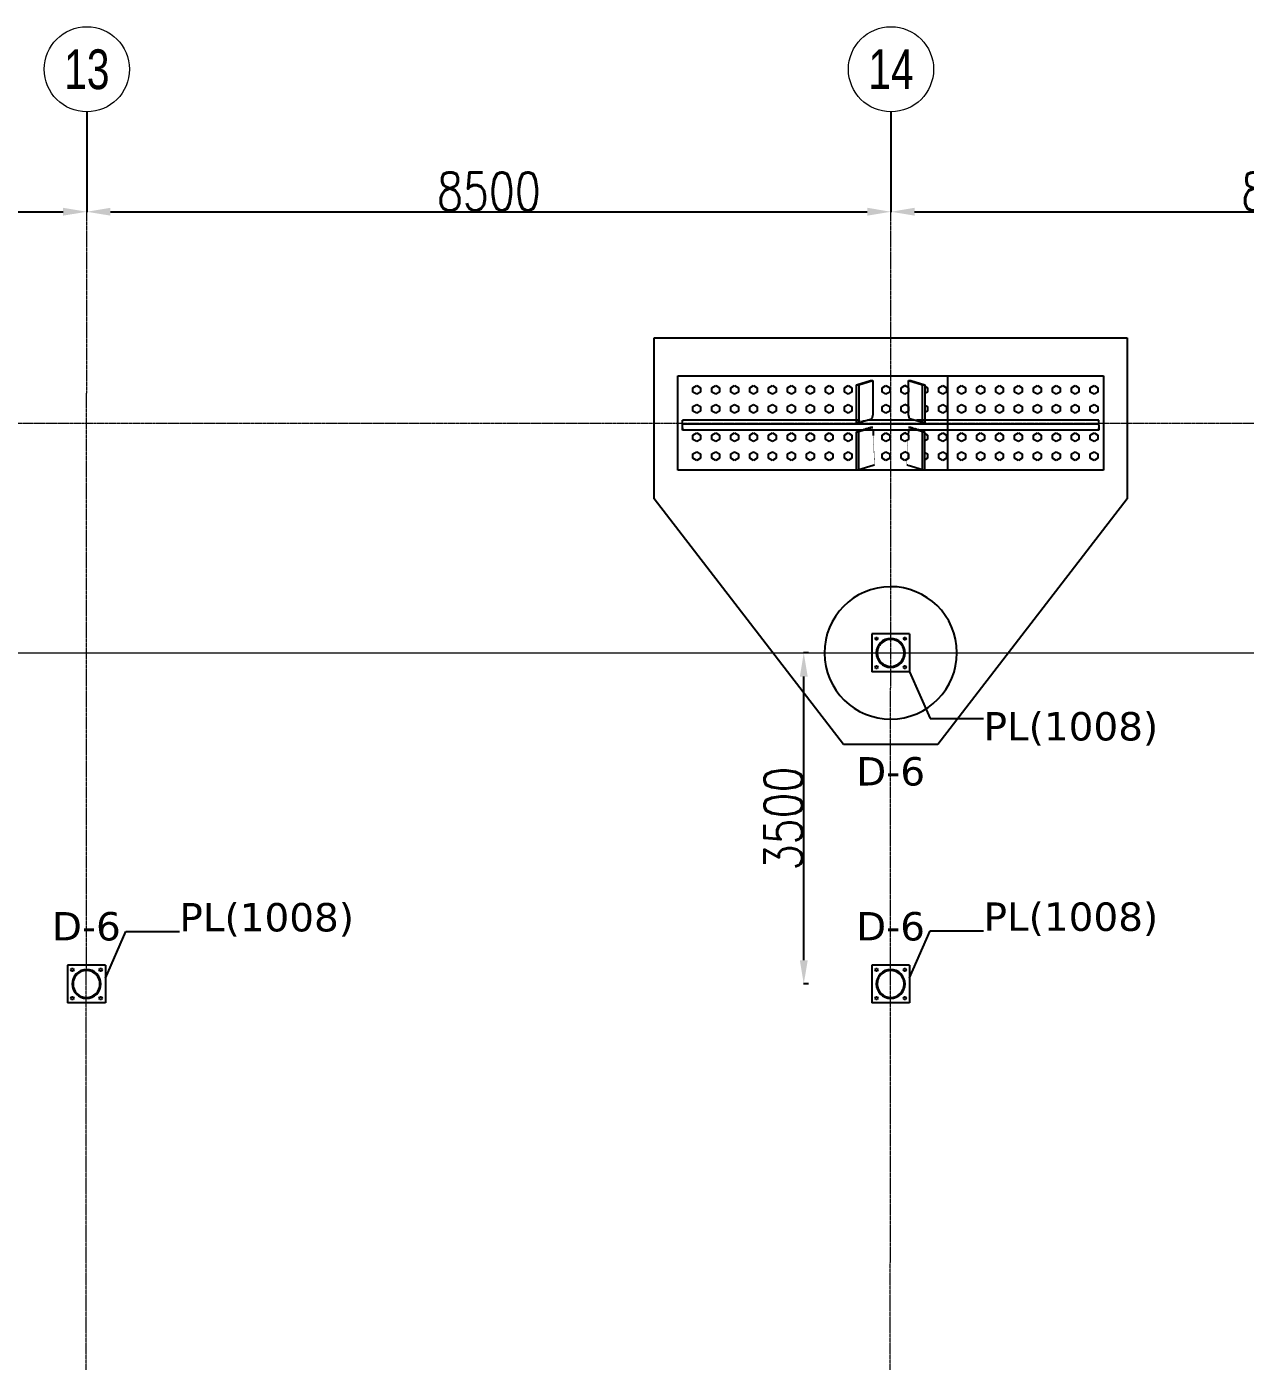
# Model space of a CAD drawing. Header units: millimetres. Extents: x 1541 to 289025, y -12015 to 47026.
# Drawn here: x 256933 to 269813, y 32916 to 47026 of the extents above; entities that cross this region are included whole.
import ezdxf
from ezdxf.enums import TextEntityAlignment as Align

# ---------------------------------------------------------------- set-up
doc = ezdxf.new("R2010")
doc.units = ezdxf.units.MM
doc.header["$LTSCALE"] = 0.1
for name, pattern in [('ACAD_ISO02W100', [15, 12, -3]), ('DXK_LINE_DOT2', [3.9198, 1.9599, -1.9599]), ('Grid Line', [3.33375, 1.905, -0.47625, 0.47625, -0.47625])]:
    doc.linetypes.add(name, pattern=pattern)
for name, color, linetype in [('COTAS', 8, 'Continuous'), ('PLATINAS', 5, 'Continuous'), ('TEXTO GENERAL', 3, 'Continuous')]:
    doc.layers.add(name, color=color, linetype=linetype)
doc.layers.add('E_EJES', color=8, linetype='Continuous', lineweight=9)
doc.layers.add('E_EJES-1', color=8, linetype='Grid Line', lineweight=9)
doc.styles.add('CNI_COTAS', font='romans.shx', dxfattribs={"width": 0.8})
doc.styles.add('Swis721 LtCn BT_1', font='swisscl.ttf', dxfattribs={"height": 0.42})
doc.styles.add('TEXTO GENERAL', font='verdana.ttf', dxfattribs={"height": 0.9})
doc.dimstyles.new('1.3', dxfattribs={"dimscale": 0, "dimtxt": 50, "dimasz": 30, "dimexe": 4, "dimexo": 4, "dimgap": 9, "dimtad": 1, "dimdec": 0, "dimzin": 4, "dimdsep": 46, "dimtxsty": 'CNI_COTAS', "dimcen": 0, "dimclrd": 256, "dimclrt": 3, "dimadec": 0, "dimazin": 0, "dimtfac": 1, "dimtdec": 0, "dimtmove": 2, "dimatfit": 0, "dimfxl": 0.05, "dimtolj": 1, "dimtzin": 0, "dimarcsym": 0})
doc.dimstyles.new('1.5', dxfattribs={"dimscale": 0, "dimtxt": 400, "dimasz": 250, "dimexe": 4, "dimexo": 4, "dimgap": 15, "dimtad": 1, "dimdec": 0, "dimzin": 4, "dimdsep": 46, "dimtxsty": 'CNI_COTAS', "dimcen": 0, "dimclrd": 256, "dimclrt": 3, "dimadec": 0, "dimazin": 0, "dimtfac": 1, "dimtdec": 0, "dimtmove": 2, "dimatfit": 0, "dimfxl": 0.05, "dimtolj": 1, "dimtzin": 0, "dimarcsym": 0})

# ---------------------------------------------------------------- blocks, each defined once
blk = doc.blocks.new('Grid - CNI_NOMBRE EJES-372759-_26_00m_LOC COLUMNAS Y MUROS PISO 7')
at = {"layer": 'E_EJES'}
blk.add_circle((0, 0), 0.003, dxfattribs=at)
blk = doc.blocks.new('*D847')
at = {"layer": 'COTAS', "color": 0, "lineweight": -2, "transparency": 16777216}
for p, q in [((249068, 46117), (249068, 45065)), ((257568, 46122), (257568, 45065))]:
    blk.add_line(p, q, dxfattribs=at)
at = {"layer": 'COTAS', "lineweight": -2, "transparency": 16777216}
blk.add_line((249318, 45069), (257318, 45069), dxfattribs=at)
at = {"layer": 'COTAS', "transparency": 16777216}
for points in [[(249318, 45111), (249318, 45028), (249068, 45069)], [(257318, 45111), (257318, 45028), (257568, 45069)]]:
    blk.add_solid(points, dxfattribs=at)
at = {"layer": 'Defpoints', "color": 0, "transparency": 16777216}
for p in [(249068, 46121), (257568, 46126), (257568, 45069)]:
    blk.add_point(p, dxfattribs=at)
at = {"layer": 'COTAS', "color": 3, "transparency": 16777216, "insert": (253318, 45284), "char_height": 400, "attachment_point": 5, "style": 'CNI_COTAS'}
blk.add_mtext('\\A1;8500', dxfattribs=at)
blk = doc.blocks.new('*D848')
at = {"layer": 'COTAS', "color": 0, "lineweight": -2, "transparency": 16777216}
for p, q in [((257568, 46122), (257568, 45065)), ((266068, 46122), (266068, 45065))]:
    blk.add_line(p, q, dxfattribs=at)
at = {"layer": 'COTAS', "lineweight": -2, "transparency": 16777216}
blk.add_line((257818, 45069), (265818, 45069), dxfattribs=at)
at = {"layer": 'COTAS', "transparency": 16777216}
for points in [[(257818, 45111), (257818, 45028), (257568, 45069)], [(265818, 45111), (265818, 45028), (266068, 45069)]]:
    blk.add_solid(points, dxfattribs=at)
at = {"layer": 'Defpoints', "color": 0, "transparency": 16777216}
for p in [(257568, 46126), (266068, 46126), (266068, 45069)]:
    blk.add_point(p, dxfattribs=at)
at = {"layer": 'COTAS', "color": 3, "transparency": 16777216, "insert": (261818, 45284), "char_height": 400, "attachment_point": 5, "style": 'CNI_COTAS'}
blk.add_mtext('\\A1;8500', dxfattribs=at)
blk = doc.blocks.new('*D849')
at = {"layer": 'COTAS', "color": 0, "lineweight": -2, "transparency": 16777216}
for p, q in [((266068, 46122), (266068, 45065)), ((274568, 46117), (274568, 45065))]:
    blk.add_line(p, q, dxfattribs=at)
at = {"layer": 'COTAS', "lineweight": -2, "transparency": 16777216}
blk.add_line((266318, 45069), (274318, 45069), dxfattribs=at)
at = {"layer": 'COTAS', "transparency": 16777216}
for points in [[(266318, 45111), (266318, 45028), (266068, 45069)], [(274318, 45111), (274318, 45028), (274568, 45069)]]:
    blk.add_solid(points, dxfattribs=at)
at = {"layer": 'Defpoints', "color": 0, "transparency": 16777216}
for p in [(266068, 46126), (274568, 46121), (274568, 45069)]:
    blk.add_point(p, dxfattribs=at)
at = {"layer": 'COTAS', "color": 3, "transparency": 16777216, "insert": (270318, 45284), "char_height": 400, "attachment_point": 5, "style": 'CNI_COTAS'}
blk.add_mtext('\\A1;8500', dxfattribs=at)
blk = doc.blocks.new('*D868')
at = {"layer": 'COTAS', "color": 0, "lineweight": -2, "transparency": 16777216}
for p, q in [((265196, 40405), (265142, 40405)), ((265196, 36905), (265142, 36905))]:
    blk.add_line(p, q, dxfattribs=at)
at = {"layer": 'COTAS', "lineweight": -2, "transparency": 16777216}
blk.add_line((265146, 37155), (265146, 40155), dxfattribs=at)
at = {"layer": 'COTAS', "transparency": 16777216}
for points in [[(265105, 40155), (265188, 40155), (265146, 40405)], [(265105, 37155), (265188, 37155), (265146, 36905)]]:
    blk.add_solid(points, dxfattribs=at)
at = {"layer": 'Defpoints', "color": 0, "transparency": 16777216}
for p in [(265146, 40405), (265200, 40405), (265200, 36905)]:
    blk.add_point(p, dxfattribs=at)
at = {"layer": 'COTAS', "color": 3, "transparency": 16777216, "insert": (264931, 38655), "char_height": 400, "attachment_point": 5, "rotation": 90, "style": 'CNI_COTAS'}
blk.add_mtext('\\A1;3500', dxfattribs=at)

msp = doc.modelspace()

# ---------------------------------------------------------------- linework, layer by layer
at = {"color": 8, "linetype": 'Continuous'}
for p, q in [((263565.1, 42035.4), (263565.1, 43735.4)), ((263565.1, 43735.4), (268564.7, 43735.4)), ((268564.7, 43735.4), (268564.7, 42035.4)), ((263815.1, 42335.4), (263815.1, 43335.4)), ((263815.1, 43335.4), (268315.1, 43335.4)), ((268315.1, 43335.4), (268315.1, 42335.4)), ((263975.1, 43208.5), (264015.1, 43231.6)), ((263975.1, 43162.3), (263975.1, 43208.5)), ((264015.1, 43231.6), (264055.1, 43208.5)), ((264055.1, 43208.5), (264055.1, 43162.3)), ((264175.1, 43208.5), (264215.1, 43231.6)), ((264175.1, 43162.3), (264175.1, 43208.5)), ((264215.1, 43231.6), (264255.1, 43208.5)), ((264255.1, 43208.5), (264255.1, 43162.3)), ((264375.1, 43208.5), (264415.1, 43231.6)), ((264375.1, 43162.3), (264375.1, 43208.5)), ((264415.1, 43231.6), (264455.1, 43208.5)), ((264455.1, 43208.5), (264455.1, 43162.3)), ((264575.1, 43208.5), (264615.1, 43231.6)), ((264575.1, 43162.3), (264575.1, 43208.5)), ((264615.1, 43231.6), (264655.1, 43208.5)), ((264655.1, 43208.5), (264655.1, 43162.3)), ((264775.1, 43208.5), (264815.1, 43231.6)), ((264775.1, 43162.3), (264775.1, 43208.5)), ((264815.1, 43231.6), (264855.1, 43208.5)), ((264855.1, 43208.5), (264855.1, 43162.3)), ((264975.1, 43208.5), (265015.1, 43231.6)), ((264975.1, 43162.3), (264975.1, 43208.5)), ((265015.1, 43231.6), (265055.1, 43208.5)), ((265055.1, 43208.5), (265055.1, 43162.3)), ((265175.1, 43208.5), (265215.1, 43231.6)), ((265175.1, 43162.3), (265175.1, 43208.5)), ((265215.1, 43231.6), (265255.1, 43208.5)), ((265255.1, 43208.5), (265255.1, 43162.3)), ((265375.1, 43208.5), (265415.1, 43231.6)), ((265375.1, 43162.3), (265375.1, 43208.5)), ((265415.1, 43231.6), (265455.1, 43208.5)), ((265455.1, 43208.5), (265455.1, 43162.3)), ((265575.1, 43208.5), (265615.1, 43231.6)), ((265575.1, 43162.3), (265575.1, 43208.5)), ((265615.1, 43231.6), (265655.1, 43208.5)), ((265655.1, 43208.5), (265655.1, 43162.3)), ((265702.8, 43240.3), (265852.9, 43284.1)), ((265702.8, 43240.3), (265728.9, 43240.9)), ((265702.9, 42839.8), (265702.8, 43240.3)), ((265728.9, 43240.9), (265876.8, 43284.1)), ((265728.9, 43240.9), (265729, 42840.5)), ((265852.9, 43284.1), (265876.8, 43284.1)), ((265876.8, 43284.1), (265877.5, 42924.1)), ((265975.1, 43208.5), (266015.1, 43231.6)), ((265975.1, 43162.3), (265975.1, 43208.5)), ((266015.1, 43231.6), (266055.1, 43208.5)), ((266055.1, 43208.5), (266055.1, 43162.3)), ((266175.1, 43208.5), (266215.1, 43231.6)), ((266175.1, 43162.3), (266175.1, 43208.5)), ((266255.1, 43208.5), (266215.1, 43231.6)), ((266252.3, 42924.1), (266253.1, 43284.1)), ((266253.1, 43284.1), (266277, 43284.1)), ((266253.1, 43284.1), (266401, 43240.9)), ((266255.1, 43162.3), (266255.1, 43208.5)), ((266277, 43284.1), (266427.1, 43240.3)), ((266400.9, 42840.5), (266401, 43240.9)), ((266401, 43240.9), (266427.1, 43240.3)), ((266427.1, 43240.3), (266427, 42839.8)), ((266427.1, 43224.7), (266455.1, 43208.5)), ((266455.1, 43208.5), (266455.1, 43162.3)), ((266575.1, 43208.5), (266615.1, 43231.6)), ((266575.1, 43162.3), (266575.1, 43208.5)), ((266615.1, 43231.6), (266655.1, 43208.5)), ((266655.1, 43208.5), (266655.1, 43162.3)), ((266775.1, 43208.5), (266815.1, 43231.6)), ((266775.1, 43162.3), (266775.1, 43208.5)), ((266815.1, 43231.6), (266855.1, 43208.5)), ((266855.1, 43208.5), (266855.1, 43162.3)), ((266975.1, 43208.5), (267015.1, 43231.6)), ((266975.1, 43162.3), (266975.1, 43208.5)), ((267015.1, 43231.6), (267055.1, 43208.5)), ((267055.1, 43208.5), (267055.1, 43162.3)), ((267175.1, 43208.5), (267215.1, 43231.6)), ((267175.1, 43162.3), (267175.1, 43208.5)), ((267215.1, 43231.6), (267255.1, 43208.5)), ((267255.1, 43208.5), (267255.1, 43162.3)), ((267375.1, 43208.5), (267415.1, 43231.6)), ((267375.1, 43162.3), (267375.1, 43208.5)), ((267415.1, 43231.6), (267455.1, 43208.5)), ((267455.1, 43208.5), (267455.1, 43162.3)), ((267575.1, 43208.5), (267615.1, 43231.6)), ((267575.1, 43162.3), (267575.1, 43208.5)), ((267615.1, 43231.6), (267655.1, 43208.5)), ((267655.1, 43208.5), (267655.1, 43162.3)), ((267775.1, 43208.5), (267815.1, 43231.6)), ((267775.1, 43162.3), (267775.1, 43208.5)), ((267815.1, 43231.6), (267855.1, 43208.5)), ((267855.1, 43208.5), (267855.1, 43162.3)), ((267975.1, 43208.5), (268015.1, 43231.6)), ((267975.1, 43162.3), (267975.1, 43208.5)), ((268015.1, 43231.6), (268055.1, 43208.5)), ((268055.1, 43208.5), (268055.1, 43162.3)), ((268175.1, 43208.5), (268215.1, 43231.6)), ((268175.1, 43162.3), (268175.1, 43208.5)), ((268215.1, 43231.6), (268255.1, 43208.5)), ((268255.1, 43208.5), (268255.1, 43162.3)), ((264015.1, 43139.2), (263975.1, 43162.3)), ((264055.1, 43162.3), (264015.1, 43139.2)), ((264215.1, 43139.2), (264175.1, 43162.3)), ((264255.1, 43162.3), (264215.1, 43139.2)), ((264415.1, 43139.2), (264375.1, 43162.3)), ((264455.1, 43162.3), (264415.1, 43139.2)), ((264615.1, 43139.2), (264575.1, 43162.3)), ((264655.1, 43162.3), (264615.1, 43139.2)), ((264815.1, 43139.2), (264775.1, 43162.3)), ((264855.1, 43162.3), (264815.1, 43139.2)), ((265015.1, 43139.2), (264975.1, 43162.3)), ((265055.1, 43162.3), (265015.1, 43139.2)), ((265215.1, 43139.2), (265175.1, 43162.3)), ((265255.1, 43162.3), (265215.1, 43139.2)), ((265415.1, 43139.2), (265375.1, 43162.3)), ((265455.1, 43162.3), (265415.1, 43139.2)), ((265615.1, 43139.2), (265575.1, 43162.3)), ((265655.1, 43162.3), (265615.1, 43139.2)), ((266015.1, 43139.2), (265975.1, 43162.3)), ((266055.1, 43162.3), (266015.1, 43139.2)), ((266215.1, 43139.2), (266175.1, 43162.3)), ((266255.1, 43162.3), (266215.1, 43139.2)), ((266455.1, 43162.3), (266427.1, 43146.1)), ((266615.1, 43139.2), (266575.1, 43162.3)), ((266655.1, 43162.3), (266615.1, 43139.2)), ((266815.1, 43139.2), (266775.1, 43162.3)), ((266855.1, 43162.3), (266815.1, 43139.2)), ((267015.1, 43139.2), (266975.1, 43162.3)), ((267055.1, 43162.3), (267015.1, 43139.2)), ((267215.1, 43139.2), (267175.1, 43162.3)), ((267255.1, 43162.3), (267215.1, 43139.2)), ((267415.1, 43139.2), (267375.1, 43162.3)), ((267455.1, 43162.3), (267415.1, 43139.2)), ((267615.1, 43139.2), (267575.1, 43162.3)), ((267655.1, 43162.3), (267615.1, 43139.2)), ((267815.1, 43139.2), (267775.1, 43162.3)), ((267855.1, 43162.3), (267815.1, 43139.2)), ((268015.1, 43139.2), (267975.1, 43162.3)), ((268055.1, 43162.3), (268015.1, 43139.2)), ((268215.1, 43139.2), (268175.1, 43162.3)), ((268255.1, 43162.3), (268215.1, 43139.2)), ((263975.1, 43008.5), (264015.1, 43031.6)), ((263975.1, 42962.3), (263975.1, 43008.5)), ((264015.1, 42939.2), (263975.1, 42962.3)), ((264015.1, 43031.6), (264055.1, 43008.5)), ((264055.1, 42962.3), (264015.1, 42939.2)), ((264055.1, 43008.5), (264055.1, 42962.3)), ((264175.1, 43008.5), (264215.1, 43031.6)), ((264175.1, 42962.3), (264175.1, 43008.5)), ((264215.1, 42939.2), (264175.1, 42962.3)), ((264215.1, 43031.6), (264255.1, 43008.5)), ((264255.1, 42962.3), (264215.1, 42939.2)), ((264255.1, 43008.5), (264255.1, 42962.3)), ((264375.1, 43008.5), (264415.1, 43031.6)), ((264375.1, 42962.3), (264375.1, 43008.5)), ((264415.1, 42939.2), (264375.1, 42962.3)), ((264415.1, 43031.6), (264455.1, 43008.5)), ((264455.1, 42962.3), (264415.1, 42939.2)), ((264455.1, 43008.5), (264455.1, 42962.3)), ((264575.1, 43008.5), (264615.1, 43031.6)), ((264575.1, 42962.3), (264575.1, 43008.5)), ((264615.1, 42939.2), (264575.1, 42962.3)), ((264615.1, 43031.6), (264655.1, 43008.5)), ((264655.1, 42962.3), (264615.1, 42939.2)), ((264655.1, 43008.5), (264655.1, 42962.3)), ((264775.1, 43008.5), (264815.1, 43031.6)), ((264775.1, 42962.3), (264775.1, 43008.5)), ((264815.1, 42939.2), (264775.1, 42962.3)), ((264815.1, 43031.6), (264855.1, 43008.5)), ((264855.1, 42962.3), (264815.1, 42939.2)), ((264855.1, 43008.5), (264855.1, 42962.3)), ((264975.1, 43008.5), (265015.1, 43031.6)), ((264975.1, 42962.3), (264975.1, 43008.5)), ((265015.1, 42939.2), (264975.1, 42962.3)), ((265015.1, 43031.6), (265055.1, 43008.5)), ((265055.1, 42962.3), (265015.1, 42939.2)), ((265055.1, 43008.5), (265055.1, 42962.3)), ((265175.1, 43008.5), (265215.1, 43031.6)), ((265175.1, 42962.3), (265175.1, 43008.5)), ((265215.1, 42939.2), (265175.1, 42962.3)), ((265215.1, 43031.6), (265255.1, 43008.5)), ((265255.1, 42962.3), (265215.1, 42939.2)), ((265255.1, 43008.5), (265255.1, 42962.3)), ((265375.1, 43008.5), (265415.1, 43031.6)), ((265375.1, 42962.3), (265375.1, 43008.5)), ((265415.1, 42939.2), (265375.1, 42962.3)), ((265415.1, 43031.6), (265455.1, 43008.5)), ((265455.1, 42962.3), (265415.1, 42939.2)), ((265455.1, 43008.5), (265455.1, 42962.3)), ((265575.1, 43008.5), (265615.1, 43031.6)), ((265575.1, 42962.3), (265575.1, 43008.5)), ((265615.1, 42939.2), (265575.1, 42962.3)), ((265615.1, 43031.6), (265655.1, 43008.5)), ((265655.1, 42962.3), (265615.1, 42939.2)), ((265655.1, 43008.5), (265655.1, 42962.3)), ((265877.5, 42924.1), (265866.1, 42880.7)), ((265975.1, 43008.5), (266015.1, 43031.6)), ((265975.1, 42962.3), (265975.1, 43008.5)), ((266015.1, 42939.2), (265975.1, 42962.3)), ((266015.1, 43031.6), (266055.1, 43008.5)), ((266055.1, 42962.3), (266015.1, 42939.2)), ((266055.1, 43008.5), (266055.1, 42962.3)), ((266175.1, 43008.5), (266215.1, 43031.6)), ((266175.1, 42962.3), (266175.1, 43008.5)), ((266215.1, 42939.2), (266175.1, 42962.3)), ((266255.1, 43008.5), (266215.1, 43031.6)), ((266255.1, 42962.3), (266215.1, 42939.2)), ((266263.8, 42880.7), (266252.3, 42924.1)), ((266255.1, 42962.3), (266255.1, 43008.5)), ((266427, 43024.7), (266455.1, 43008.5)), ((266455.1, 42962.3), (266427, 42946.1)), ((266455.1, 43008.5), (266455.1, 42962.3)), ((266575.1, 43008.5), (266615.1, 43031.6)), ((266575.1, 42962.3), (266575.1, 43008.5)), ((266615.1, 42939.2), (266575.1, 42962.3)), ((266615.1, 43031.6), (266655.1, 43008.5)), ((266655.1, 42962.3), (266615.1, 42939.2)), ((266655.1, 43008.5), (266655.1, 42962.3)), ((266775.1, 43008.5), (266815.1, 43031.6)), ((266775.1, 42962.3), (266775.1, 43008.5)), ((266815.1, 42939.2), (266775.1, 42962.3)), ((266815.1, 43031.6), (266855.1, 43008.5)), ((266855.1, 42962.3), (266815.1, 42939.2)), ((266855.1, 43008.5), (266855.1, 42962.3)), ((266975.1, 43008.5), (267015.1, 43031.6)), ((266975.1, 42962.3), (266975.1, 43008.5)), ((267015.1, 42939.2), (266975.1, 42962.3)), ((267015.1, 43031.6), (267055.1, 43008.5)), ((267055.1, 42962.3), (267015.1, 42939.2)), ((267055.1, 43008.5), (267055.1, 42962.3)), ((267175.1, 43008.5), (267215.1, 43031.6)), ((267175.1, 42962.3), (267175.1, 43008.5)), ((267215.1, 42939.2), (267175.1, 42962.3)), ((267215.1, 43031.6), (267255.1, 43008.5)), ((267255.1, 42962.3), (267215.1, 42939.2)), ((267255.1, 43008.5), (267255.1, 42962.3)), ((267375.1, 43008.5), (267415.1, 43031.6)), ((267375.1, 42962.3), (267375.1, 43008.5)), ((267415.1, 42939.2), (267375.1, 42962.3)), ((267415.1, 43031.6), (267455.1, 43008.5)), ((267455.1, 42962.3), (267415.1, 42939.2)), ((267455.1, 43008.5), (267455.1, 42962.3)), ((267575.1, 43008.5), (267615.1, 43031.6)), ((267575.1, 42962.3), (267575.1, 43008.5)), ((267615.1, 42939.2), (267575.1, 42962.3)), ((267615.1, 43031.6), (267655.1, 43008.5)), ((267655.1, 42962.3), (267615.1, 42939.2)), ((267655.1, 43008.5), (267655.1, 42962.3)), ((267775.1, 43008.5), (267815.1, 43031.6)), ((267775.1, 42962.3), (267775.1, 43008.5)), ((267815.1, 42939.2), (267775.1, 42962.3)), ((267815.1, 43031.6), (267855.1, 43008.5)), ((267855.1, 42962.3), (267815.1, 42939.2)), ((267855.1, 43008.5), (267855.1, 42962.3)), ((267975.1, 43008.5), (268015.1, 43031.6)), ((267975.1, 42962.3), (267975.1, 43008.5)), ((268015.1, 42939.2), (267975.1, 42962.3)), ((268015.1, 43031.6), (268055.1, 43008.5)), ((268055.1, 42962.3), (268015.1, 42939.2)), ((268055.1, 43008.5), (268055.1, 42962.3)), ((268175.1, 43008.5), (268215.1, 43031.6)), ((268175.1, 42962.3), (268175.1, 43008.5)), ((268215.1, 42939.2), (268175.1, 42962.3)), ((268215.1, 43031.6), (268255.1, 43008.5)), ((268255.1, 42962.3), (268215.1, 42939.2)), ((268255.1, 43008.5), (268255.1, 42962.3)), ((263865.1, 42824.1), (263865.1, 42867.3)), ((265702.9, 42867.3), (263865.1, 42867.3)), ((263865.1, 42813.7), (263865.1, 42824.1)), ((268265.1, 42824.1), (263865.1, 42824.1)), ((263865.1, 42760.3), (263865.1, 42813.7)), ((263867.5, 42759.9), (263865.1, 42813.7)), ((263867.5, 42759.9), (263865.1, 42760.3)), ((268262.8, 42759.9), (263867.5, 42759.9)), ((265729, 42840.5), (265702.9, 42839.8)), ((265761.5, 42759.9), (265702.9, 42742.4)), ((265729, 42840.5), (265866.1, 42880.7)), ((265785.4, 42759.9), (265729, 42743)), ((266309.5, 42867.3), (265820.4, 42867.3)), ((265878.1, 42759.9), (265880.8, 42702.2)), ((266251.8, 42759.9), (266249.1, 42702.2)), ((266400.9, 42840.5), (266263.8, 42880.7)), ((266400.8, 42743), (266344.5, 42759.9)), ((266427, 42742.4), (266368.4, 42759.9)), ((266427, 42839.8), (266400.9, 42840.5)), ((268265.1, 42867.3), (266427, 42867.3)), ((268265.1, 42813.7), (268262.8, 42759.9)), ((268265.1, 42760.3), (268262.8, 42759.9)), ((268265.1, 42824.1), (268265.1, 42867.3)), ((268265.1, 42813.7), (268265.1, 42824.1)), ((268265.1, 42813.7), (268265.1, 42760.3)), ((263975.1, 42708.5), (264015.1, 42731.6)), ((263975.1, 42662.3), (263975.1, 42708.5)), ((264015.1, 42639.2), (263975.1, 42662.3)), ((264015.1, 42731.6), (264055.1, 42708.5)), ((264055.1, 42662.3), (264015.1, 42639.2)), ((264055.1, 42708.5), (264055.1, 42662.3)), ((264175.1, 42708.5), (264215.1, 42731.6)), ((264175.1, 42662.3), (264175.1, 42708.5)), ((264215.1, 42639.2), (264175.1, 42662.3)), ((264215.1, 42731.6), (264255.1, 42708.5)), ((264255.1, 42662.3), (264215.1, 42639.2)), ((264255.1, 42708.5), (264255.1, 42662.3)), ((264375.1, 42708.5), (264415.1, 42731.6)), ((264375.1, 42662.3), (264375.1, 42708.5)), ((264415.1, 42639.2), (264375.1, 42662.3)), ((264415.1, 42731.6), (264455.1, 42708.5)), ((264455.1, 42662.3), (264415.1, 42639.2)), ((264455.1, 42708.5), (264455.1, 42662.3)), ((264575.1, 42708.5), (264615.1, 42731.6)), ((264575.1, 42662.3), (264575.1, 42708.5)), ((264615.1, 42639.2), (264575.1, 42662.3)), ((264615.1, 42731.6), (264655.1, 42708.5)), ((264655.1, 42662.3), (264615.1, 42639.2)), ((264655.1, 42708.5), (264655.1, 42662.3)), ((264775.1, 42708.5), (264815.1, 42731.6)), ((264775.1, 42662.3), (264775.1, 42708.5)), ((264815.1, 42639.2), (264775.1, 42662.3)), ((264815.1, 42731.6), (264855.1, 42708.5)), ((264855.1, 42662.3), (264815.1, 42639.2)), ((264855.1, 42708.5), (264855.1, 42662.3)), ((264975.1, 42708.5), (265015.1, 42731.6)), ((264975.1, 42662.3), (264975.1, 42708.5)), ((265015.1, 42639.2), (264975.1, 42662.3)), ((265015.1, 42731.6), (265055.1, 42708.5)), ((265055.1, 42662.3), (265015.1, 42639.2)), ((265055.1, 42708.5), (265055.1, 42662.3)), ((265175.1, 42708.5), (265215.1, 42731.6)), ((265175.1, 42662.3), (265175.1, 42708.5)), ((265215.1, 42639.2), (265175.1, 42662.3)), ((265215.1, 42731.6), (265255.1, 42708.5)), ((265255.1, 42662.3), (265215.1, 42639.2)), ((265255.1, 42708.5), (265255.1, 42662.3)), ((265375.1, 42708.5), (265415.1, 42731.6)), ((265375.1, 42662.3), (265375.1, 42708.5)), ((265415.1, 42639.2), (265375.1, 42662.3)), ((265415.1, 42731.6), (265455.1, 42708.5)), ((265455.1, 42662.3), (265415.1, 42639.2)), ((265455.1, 42708.5), (265455.1, 42662.3)), ((265575.1, 42708.5), (265615.1, 42731.6)), ((265575.1, 42662.3), (265575.1, 42708.5)), ((265615.1, 42639.2), (265575.1, 42662.3)), ((265615.1, 42731.6), (265655.1, 42708.5)), ((265655.1, 42662.3), (265615.1, 42639.2)), ((265655.1, 42708.5), (265655.1, 42662.3)), ((265702.9, 42742.4), (265729, 42743)), ((265702.9, 42340.9), (265702.9, 42742.4)), ((265729, 42341.5), (265729, 42743)), ((265975.1, 42708.5), (266015.1, 42731.6)), ((265975.1, 42662.3), (265975.1, 42708.5)), ((266015.1, 42639.2), (265975.1, 42662.3)), ((266015.1, 42731.6), (266055.1, 42708.5)), ((266055.1, 42662.3), (266015.1, 42639.2)), ((266055.1, 42708.5), (266055.1, 42662.3)), ((266175.1, 42708.5), (266215.1, 42731.6)), ((266175.1, 42662.3), (266175.1, 42708.5)), ((266215.1, 42639.2), (266175.1, 42662.3)), ((266255.1, 42708.5), (266215.1, 42731.6)), ((266255.1, 42662.3), (266215.1, 42639.2)), ((266255.1, 42662.3), (266255.1, 42708.5)), ((266400.8, 42341.5), (266400.8, 42743)), ((266400.8, 42743), (266427, 42742.4)), ((266427, 42340.9), (266427, 42742.4)), ((266427, 42724.8), (266455.1, 42708.5)), ((266455.1, 42662.3), (266427, 42646)), ((266455.1, 42708.5), (266455.1, 42662.3)), ((266575.1, 42708.5), (266615.1, 42731.6)), ((266575.1, 42662.3), (266575.1, 42708.5)), ((266615.1, 42639.2), (266575.1, 42662.3)), ((266615.1, 42731.6), (266655.1, 42708.5)), ((266655.1, 42662.3), (266615.1, 42639.2)), ((266655.1, 42708.5), (266655.1, 42662.3)), ((266775.1, 42708.5), (266815.1, 42731.6)), ((266775.1, 42662.3), (266775.1, 42708.5)), ((266815.1, 42639.2), (266775.1, 42662.3)), ((266815.1, 42731.6), (266855.1, 42708.5)), ((266855.1, 42662.3), (266815.1, 42639.2)), ((266855.1, 42708.5), (266855.1, 42662.3)), ((266975.1, 42708.5), (267015.1, 42731.6)), ((266975.1, 42662.3), (266975.1, 42708.5)), ((267015.1, 42639.2), (266975.1, 42662.3)), ((267015.1, 42731.6), (267055.1, 42708.5)), ((267055.1, 42662.3), (267015.1, 42639.2)), ((267055.1, 42708.5), (267055.1, 42662.3)), ((267175.1, 42708.5), (267215.1, 42731.6)), ((267175.1, 42662.3), (267175.1, 42708.5)), ((267215.1, 42639.2), (267175.1, 42662.3)), ((267215.1, 42731.6), (267255.1, 42708.5)), ((267255.1, 42662.3), (267215.1, 42639.2)), ((267255.1, 42708.5), (267255.1, 42662.3)), ((267375.1, 42708.5), (267415.1, 42731.6)), ((267375.1, 42662.3), (267375.1, 42708.5)), ((267415.1, 42639.2), (267375.1, 42662.3)), ((267415.1, 42731.6), (267455.1, 42708.5)), ((267455.1, 42662.3), (267415.1, 42639.2)), ((267455.1, 42708.5), (267455.1, 42662.3)), ((267575.1, 42708.5), (267615.1, 42731.6)), ((267575.1, 42662.3), (267575.1, 42708.5)), ((267615.1, 42639.2), (267575.1, 42662.3)), ((267615.1, 42731.6), (267655.1, 42708.5)), ((267655.1, 42662.3), (267615.1, 42639.2)), ((267655.1, 42708.5), (267655.1, 42662.3)), ((267775.1, 42708.5), (267815.1, 42731.6)), ((267775.1, 42662.3), (267775.1, 42708.5)), ((267815.1, 42639.2), (267775.1, 42662.3)), ((267815.1, 42731.6), (267855.1, 42708.5)), ((267855.1, 42662.3), (267815.1, 42639.2)), ((267855.1, 42708.5), (267855.1, 42662.3)), ((267975.1, 42708.5), (268015.1, 42731.6)), ((267975.1, 42662.3), (267975.1, 42708.5)), ((268015.1, 42639.2), (267975.1, 42662.3)), ((268015.1, 42731.6), (268055.1, 42708.5)), ((268055.1, 42662.3), (268015.1, 42639.2)), ((268055.1, 42708.5), (268055.1, 42662.3)), ((268175.1, 42708.5), (268215.1, 42731.6)), ((268175.1, 42662.3), (268175.1, 42708.5)), ((268215.1, 42639.2), (268175.1, 42662.3)), ((268215.1, 42731.6), (268255.1, 42708.5)), ((268255.1, 42662.3), (268215.1, 42639.2)), ((268255.1, 42708.5), (268255.1, 42662.3)), ((263975.1, 42508.5), (264015.1, 42531.6)), ((263975.1, 42462.3), (263975.1, 42508.5)), ((264015.1, 42531.6), (264055.1, 42508.5)), ((264055.1, 42508.5), (264055.1, 42462.3)), ((264175.1, 42508.5), (264215.1, 42531.6)), ((264175.1, 42462.3), (264175.1, 42508.5)), ((264215.1, 42531.6), (264255.1, 42508.5)), ((264255.1, 42508.5), (264255.1, 42462.3)), ((264375.1, 42508.5), (264415.1, 42531.6)), ((264375.1, 42462.3), (264375.1, 42508.5)), ((264415.1, 42531.6), (264455.1, 42508.5)), ((264455.1, 42508.5), (264455.1, 42462.3)), ((264575.1, 42508.5), (264615.1, 42531.6)), ((264575.1, 42462.3), (264575.1, 42508.5)), ((264615.1, 42531.6), (264655.1, 42508.5)), ((264655.1, 42508.5), (264655.1, 42462.3)), ((264775.1, 42508.5), (264815.1, 42531.6)), ((264775.1, 42462.3), (264775.1, 42508.5)), ((264815.1, 42531.6), (264855.1, 42508.5)), ((264855.1, 42508.5), (264855.1, 42462.3)), ((264975.1, 42508.5), (265015.1, 42531.6)), ((264975.1, 42462.3), (264975.1, 42508.5)), ((265015.1, 42531.6), (265055.1, 42508.5)), ((265055.1, 42508.5), (265055.1, 42462.3)), ((265175.1, 42508.5), (265215.1, 42531.6)), ((265175.1, 42462.3), (265175.1, 42508.5)), ((265215.1, 42531.6), (265255.1, 42508.5)), ((265255.1, 42508.5), (265255.1, 42462.3)), ((265375.1, 42508.5), (265415.1, 42531.6)), ((265375.1, 42462.3), (265375.1, 42508.5)), ((265415.1, 42531.6), (265455.1, 42508.5)), ((265455.1, 42508.5), (265455.1, 42462.3)), ((265575.1, 42508.5), (265615.1, 42531.6)), ((265575.1, 42462.3), (265575.1, 42508.5)), ((265615.1, 42531.6), (265655.1, 42508.5)), ((265655.1, 42508.5), (265655.1, 42462.3)), ((265975.1, 42508.5), (266015.1, 42531.6)), ((265975.1, 42462.3), (265975.1, 42508.5)), ((266015.1, 42531.6), (266055.1, 42508.5)), ((266055.1, 42508.5), (266055.1, 42462.3)), ((266175.1, 42508.5), (266215.1, 42531.6)), ((266175.1, 42462.3), (266175.1, 42508.5)), ((266255.1, 42508.5), (266215.1, 42531.6)), ((266255.1, 42462.3), (266255.1, 42508.5)), ((266427, 42524.8), (266455.1, 42508.5)), ((266455.1, 42508.5), (266455.1, 42462.3)), ((266575.1, 42508.5), (266615.1, 42531.6)), ((266575.1, 42462.3), (266575.1, 42508.5)), ((266615.1, 42531.6), (266655.1, 42508.5)), ((266655.1, 42508.5), (266655.1, 42462.3)), ((266775.1, 42508.5), (266815.1, 42531.6)), ((266775.1, 42462.3), (266775.1, 42508.5)), ((266815.1, 42531.6), (266855.1, 42508.5)), ((266855.1, 42508.5), (266855.1, 42462.3)), ((266975.1, 42508.5), (267015.1, 42531.6)), ((266975.1, 42462.3), (266975.1, 42508.5)), ((267015.1, 42531.6), (267055.1, 42508.5)), ((267055.1, 42508.5), (267055.1, 42462.3)), ((267175.1, 42508.5), (267215.1, 42531.6)), ((267175.1, 42462.3), (267175.1, 42508.5)), ((267215.1, 42531.6), (267255.1, 42508.5)), ((267255.1, 42508.5), (267255.1, 42462.3)), ((267375.1, 42508.5), (267415.1, 42531.6)), ((267375.1, 42462.3), (267375.1, 42508.5)), ((267415.1, 42531.6), (267455.1, 42508.5)), ((267455.1, 42508.5), (267455.1, 42462.3)), ((267575.1, 42508.5), (267615.1, 42531.6)), ((267575.1, 42462.3), (267575.1, 42508.5)), ((267615.1, 42531.6), (267655.1, 42508.5)), ((267655.1, 42508.5), (267655.1, 42462.3)), ((267775.1, 42508.5), (267815.1, 42531.6)), ((267775.1, 42462.3), (267775.1, 42508.5)), ((267815.1, 42531.6), (267855.1, 42508.5)), ((267855.1, 42508.5), (267855.1, 42462.3)), ((267975.1, 42508.5), (268015.1, 42531.6)), ((267975.1, 42462.3), (267975.1, 42508.5)), ((268015.1, 42531.6), (268055.1, 42508.5)), ((268055.1, 42508.5), (268055.1, 42462.3)), ((268175.1, 42508.5), (268215.1, 42531.6)), ((268175.1, 42462.3), (268175.1, 42508.5)), ((268215.1, 42531.6), (268255.1, 42508.5)), ((268255.1, 42508.5), (268255.1, 42462.3)), ((268315.1, 42335.4), (263815.1, 42335.4)), ((264015.1, 42439.2), (263975.1, 42462.3)), ((264055.1, 42462.3), (264015.1, 42439.2)), ((264215.1, 42439.2), (264175.1, 42462.3)), ((264255.1, 42462.3), (264215.1, 42439.2)), ((264415.1, 42439.2), (264375.1, 42462.3)), ((264455.1, 42462.3), (264415.1, 42439.2)), ((264615.1, 42439.2), (264575.1, 42462.3)), ((264655.1, 42462.3), (264615.1, 42439.2)), ((264815.1, 42439.2), (264775.1, 42462.3)), ((264855.1, 42462.3), (264815.1, 42439.2)), ((265015.1, 42439.2), (264975.1, 42462.3)), ((265055.1, 42462.3), (265015.1, 42439.2)), ((265215.1, 42439.2), (265175.1, 42462.3)), ((265255.1, 42462.3), (265215.1, 42439.2)), ((265415.1, 42439.2), (265375.1, 42462.3)), ((265455.1, 42462.3), (265415.1, 42439.2)), ((265615.1, 42439.2), (265575.1, 42462.3)), ((265655.1, 42462.3), (265615.1, 42439.2)), ((265702.9, 42340.9), (265729, 42341.5)), ((265880.8, 42386.9), (265729, 42341.5)), ((266015.1, 42439.2), (265975.1, 42462.3)), ((266055.1, 42462.3), (266015.1, 42439.2)), ((266215.1, 42439.2), (266175.1, 42462.3)), ((266255.1, 42462.3), (266215.1, 42439.2)), ((266400.8, 42341.5), (266249.1, 42386.9)), ((266400.8, 42341.5), (266427, 42340.9)), ((266455.1, 42462.3), (266427, 42446)), ((266615.1, 42439.2), (266575.1, 42462.3)), ((266655.1, 42462.3), (266615.1, 42439.2)), ((266815.1, 42439.2), (266775.1, 42462.3)), ((266855.1, 42462.3), (266815.1, 42439.2)), ((267015.1, 42439.2), (266975.1, 42462.3)), ((267055.1, 42462.3), (267015.1, 42439.2)), ((267215.1, 42439.2), (267175.1, 42462.3)), ((267255.1, 42462.3), (267215.1, 42439.2)), ((267415.1, 42439.2), (267375.1, 42462.3)), ((267455.1, 42462.3), (267415.1, 42439.2)), ((267615.1, 42439.2), (267575.1, 42462.3)), ((267655.1, 42462.3), (267615.1, 42439.2)), ((267815.1, 42439.2), (267775.1, 42462.3)), ((267855.1, 42462.3), (267815.1, 42439.2)), ((268015.1, 42439.2), (267975.1, 42462.3)), ((268055.1, 42462.3), (268015.1, 42439.2)), ((268215.1, 42439.2), (268175.1, 42462.3)), ((268255.1, 42462.3), (268215.1, 42439.2)), ((265564.9, 39438.4), (263565.1, 42035.4)), ((268564.7, 42035.4), (266564.9, 39438.4)), ((266564.9, 39438.4), (265564.9, 39438.4))]:
    msp.add_line(p, q, dxfattribs=at)
at = {"color": 8, "linetype": 'DXK_LINE_DOT2'}
for p, q in [((263815.1, 42335.4), (263815.1, 43335.4)), ((263815.1, 43335.4), (268315.1, 43335.4)), ((268315.1, 43335.4), (268315.1, 42335.4)), ((265820.4, 42867.3), (265702.9, 42867.3)), ((265852.9, 42787.2), (265761.5, 42759.9)), ((265876.9, 42787.2), (265785.4, 42759.9)), ((265876.9, 42787.2), (265852.9, 42787.2)), ((265876.9, 42787.2), (265878.1, 42759.9)), ((266253, 42787.2), (266251.8, 42759.9)), ((266277, 42787.2), (266253, 42787.2)), ((266344.5, 42759.9), (266253, 42787.2)), ((266368.4, 42759.9), (266277, 42787.2)), ((266427, 42867.3), (266309.5, 42867.3)), ((265880.8, 42702.2), (265895.1, 42391.2)), ((266249.1, 42702.2), (266234.8, 42391.2)), ((268315.1, 42335.4), (263815.1, 42335.4)), ((265895.1, 42391.2), (265880.8, 42386.9)), ((266249.1, 42386.9), (266234.8, 42391.2))]:
    msp.add_line(p, q, dxfattribs=at)
at = {"color": 8, "linetype": 'ACAD_ISO02W100', "ltscale": 4}
msp.add_line((266665.1, 43335.4), (266665.1, 42335.4), dxfattribs=at)
at = {"color": 7, "linetype": 'Continuous'}
for p, q in [((265899.4, 40555.4), (265907.1, 40568.9)), ((265907.1, 40541.9), (265899.4, 40555.4)), ((265907.1, 40568.9), (265922.7, 40568.9)), ((265922.7, 40541.9), (265907.1, 40541.9)), ((265922.7, 40568.9), (265930.5, 40555.4)), ((265930.5, 40555.4), (265922.7, 40541.9)), ((266199.4, 40555.4), (266207.1, 40568.9)), ((266207.1, 40541.9), (266199.4, 40555.4)), ((266207.1, 40568.9), (266222.7, 40568.9)), ((266222.7, 40541.9), (266207.1, 40541.9)), ((266222.7, 40568.9), (266230.5, 40555.4)), ((266230.5, 40555.4), (266222.7, 40541.9)), ((265899.4, 40255.4), (265907.1, 40268.9)), ((265907.1, 40241.9), (265899.4, 40255.4)), ((265907.1, 40268.9), (265922.7, 40268.9)), ((265922.7, 40241.9), (265907.1, 40241.9)), ((265922.7, 40268.9), (265930.5, 40255.4)), ((265930.5, 40255.4), (265922.7, 40241.9)), ((266199.4, 40255.4), (266207.1, 40268.9)), ((266207.1, 40241.9), (266199.4, 40255.4)), ((266207.1, 40268.9), (266222.7, 40268.9)), ((266222.7, 40241.9), (266207.1, 40241.9)), ((266222.7, 40268.9), (266230.5, 40255.4)), ((266230.5, 40255.4), (266222.7, 40241.9)), ((257399.4, 37055.3), (257407.1, 37068.8)), ((257407.1, 37041.8), (257399.4, 37055.3)), ((257407.1, 37068.8), (257422.7, 37068.8)), ((257422.7, 37041.8), (257407.1, 37041.8)), ((257422.7, 37068.8), (257430.5, 37055.3)), ((257430.5, 37055.3), (257422.7, 37041.8)), ((257699.4, 37055.3), (257707.1, 37068.8)), ((257707.1, 37041.8), (257699.4, 37055.3)), ((257707.1, 37068.8), (257722.7, 37068.8)), ((257722.7, 37041.8), (257707.1, 37041.8)), ((257722.7, 37068.8), (257730.5, 37055.3)), ((257730.5, 37055.3), (257722.7, 37041.8)), ((265899.4, 37055.3), (265907.1, 37068.8)), ((265907.1, 37041.8), (265899.4, 37055.3)), ((265907.1, 37068.8), (265922.7, 37068.8)), ((265922.7, 37041.8), (265907.1, 37041.8)), ((265922.7, 37068.8), (265930.5, 37055.3)), ((265930.5, 37055.3), (265922.7, 37041.8)), ((266199.4, 37055.3), (266207.1, 37068.8)), ((266207.1, 37041.8), (266199.4, 37055.3)), ((266207.1, 37068.8), (266222.7, 37068.8)), ((266222.7, 37041.8), (266207.1, 37041.8)), ((266222.7, 37068.8), (266230.5, 37055.3)), ((266230.5, 37055.3), (266222.7, 37041.8)), ((257399.4, 36755.3), (257407.1, 36768.8)), ((257407.1, 36741.8), (257399.4, 36755.3)), ((257407.1, 36768.8), (257422.7, 36768.8)), ((257422.7, 36741.8), (257407.1, 36741.8)), ((257422.7, 36768.8), (257430.5, 36755.3)), ((257430.5, 36755.3), (257422.7, 36741.8)), ((257699.4, 36755.3), (257707.1, 36768.8)), ((257707.1, 36741.8), (257699.4, 36755.3)), ((257707.1, 36768.8), (257722.7, 36768.8)), ((257722.7, 36741.8), (257707.1, 36741.8)), ((257722.7, 36768.8), (257730.5, 36755.3)), ((257730.5, 36755.3), (257722.7, 36741.8)), ((265899.4, 36755.3), (265907.1, 36768.8)), ((265907.1, 36741.8), (265899.4, 36755.3)), ((265907.1, 36768.8), (265922.7, 36768.8)), ((265922.7, 36741.8), (265907.1, 36741.8)), ((265922.7, 36768.8), (265930.5, 36755.3)), ((265930.5, 36755.3), (265922.7, 36741.8)), ((266199.4, 36755.3), (266207.1, 36768.8)), ((266207.1, 36741.8), (266199.4, 36755.3)), ((266207.1, 36768.8), (266222.7, 36768.8)), ((266222.7, 36741.8), (266207.1, 36741.8)), ((266222.7, 36768.8), (266230.5, 36755.3)), ((266230.5, 36755.3), (266222.7, 36741.8))]:
    msp.add_line(p, q, dxfattribs=at)
at = {"color": 8, "linetype": 'Continuous'}
for start, end in [(6, 186), (186, 6)]:
    msp.add_arc((266064.9, 40405.4), 700, start, end, dxfattribs=at)
at = {"color": 2, "linetype": 'Continuous'}
for centre, radius, start, end in [((266064.9, 40405.4), 152.5, 11.25, 191.25), ((266064.9, 40405.4), 142.5, 348.75, 168.75), ((266064.9, 40405.4), 152.5, 191.25, 11.25), ((266064.9, 40405.4), 142.5, 168.75, 348.75), ((257564.9, 36905.3), 152.5, 11.25, 191.25), ((257564.9, 36905.3), 142.5, 348.75, 168.75), ((266064.9, 36905.3), 152.5, 11.25, 191.25), ((266064.9, 36905.3), 142.5, 348.75, 168.75), ((257564.9, 36905.3), 152.5, 191.25, 11.25), ((257564.9, 36905.3), 142.5, 168.75, 348.75), ((266064.9, 36905.3), 152.5, 191.25, 11.25), ((266064.9, 36905.3), 142.5, 168.75, 348.75)]:
    msp.add_arc(centre, radius, start, end, dxfattribs=at)
at = {"layer": 'E_EJES-1'}
for p, q in [((257547.3, 9907.2), (257568.3, 46125.6)), ((266047.3, 9907.2), (266068.3, 46125.6)), ((189723.6, 42835.4), (288125.4, 42835.4)), ((189723.6, 40405.4), (288125.4, 40405.4)), ((195603.6, 40405.4), (285315.9, 40405.4))]:
    msp.add_line(p, q, dxfattribs=at)
at = {"layer": 'PLATINAS'}
for p, q in [((266264.9, 40605.4), (265864.9, 40605.4)), ((265864.9, 40605.4), (265864.9, 40205.4)), ((266264.9, 40605.4), (266264.9, 40205.4)), ((266264.9, 40205.4), (265864.9, 40205.4)), ((257764.9, 37105.3), (257364.9, 37105.3)), ((257364.9, 37105.3), (257364.9, 36705.3)), ((257764.9, 37105.3), (257764.9, 36705.3)), ((266264.9, 37105.3), (265864.9, 37105.3)), ((265864.9, 37105.3), (265864.9, 36705.3)), ((266264.9, 37105.3), (266264.9, 36705.3)), ((257764.9, 36705.3), (257364.9, 36705.3)), ((266264.9, 36705.3), (265864.9, 36705.3))]:
    msp.add_line(p, q, dxfattribs=at)

# ---------------------------------------------------------------- block references
at = {"layer": 'E_EJES', "xscale": 150000.000000001, "yscale": 150000.000000001, "zscale": 150000.000000001}
for p in [(257568.3, 46575.6), (266068.3, 46575.6)]:
    msp.add_blockref('Grid - CNI_NOMBRE EJES-372759-_26_00m_LOC COLUMNAS Y MUROS PISO 7', p, dxfattribs=at)

# ---------------------------------------------------------------- texts
at = {"layer": 'E_EJES', "style": 'Swis721 LtCn BT_1'}
for s, p in [('13', (257568.3, 46575.6)), ('14', (266068.3, 46575.6))]:
    msp.add_text(s, height=420, dxfattribs=at).set_placement(p, align=Align.MIDDLE_CENTER)
at = {"layer": 'TEXTO GENERAL', "color": 3, "style": 'TEXTO GENERAL'}
for p in [(267046.4, 39479.6), (258546.4, 37460.9), (267046.4, 37466.9)]:
    msp.add_text('PL(1008)', height=300, dxfattribs=at).set_placement(p)
for p in [(266064.8, 39153.3), (257563.8, 37515.4), (266063.8, 37515.4)]:
    msp.add_text('D-6', height=300, dxfattribs=at).set_placement(p, align=Align.MIDDLE_CENTER)

# ---------------------------------------------------------------- dimensions: what is measured, and where the dimension line sits
at = {"layer": 'COTAS'}
for base, p1, p2, picture, middle in [((257568.3, 45069.4), (249068.3, 46120.7), (257568.3, 46125.6), '*D847', (253318.3, 45284.4)), ((266068.3, 45069.4), (257568.3, 46125.6), (266068.3, 46125.6), '*D848', (261818.3, 45284.4)), ((274568.3, 45069.4), (266068.3, 46125.6), (274568.3, 46120.7), '*D849', (270318.3, 45284.4))]:
    dim = msp.add_linear_dim(base=base, p1=p1, p2=p2, dimstyle='1.5', override={"dimscale": 1}, dxfattribs=at)
    dim.commit()
    dim.dimension.update_dxf_attribs({"geometry": picture, "text_midpoint": middle})
dim = msp.add_linear_dim(base=(265146.2, 40405.4), p1=(265199.7, 36905.3), p2=(265199.7, 40405.4), angle=90, dimstyle='1.5', override={"dimscale": 1}, dxfattribs=at)
dim.commit()
dim.dimension.update_dxf_attribs({"geometry": '*D868', "text_midpoint": (264931.2, 38655.3)})

# ---------------------------------------------------------------- leaders
for points in [[(266264.9, 40205.4), (266481.3, 39710.5), (267046.4, 39710.1)], [(257764.9, 36965.6), (257981.3, 37460.5), (258546.4, 37460.9)], [(266264.9, 36971.6), (266481.3, 37466.5), (267046.4, 37466.9)]]:
    msp.add_leader(points, dimstyle='1.3', override={"dimscale": 1}, dxfattribs=at)

doc.saveas('drawing.dxf')
